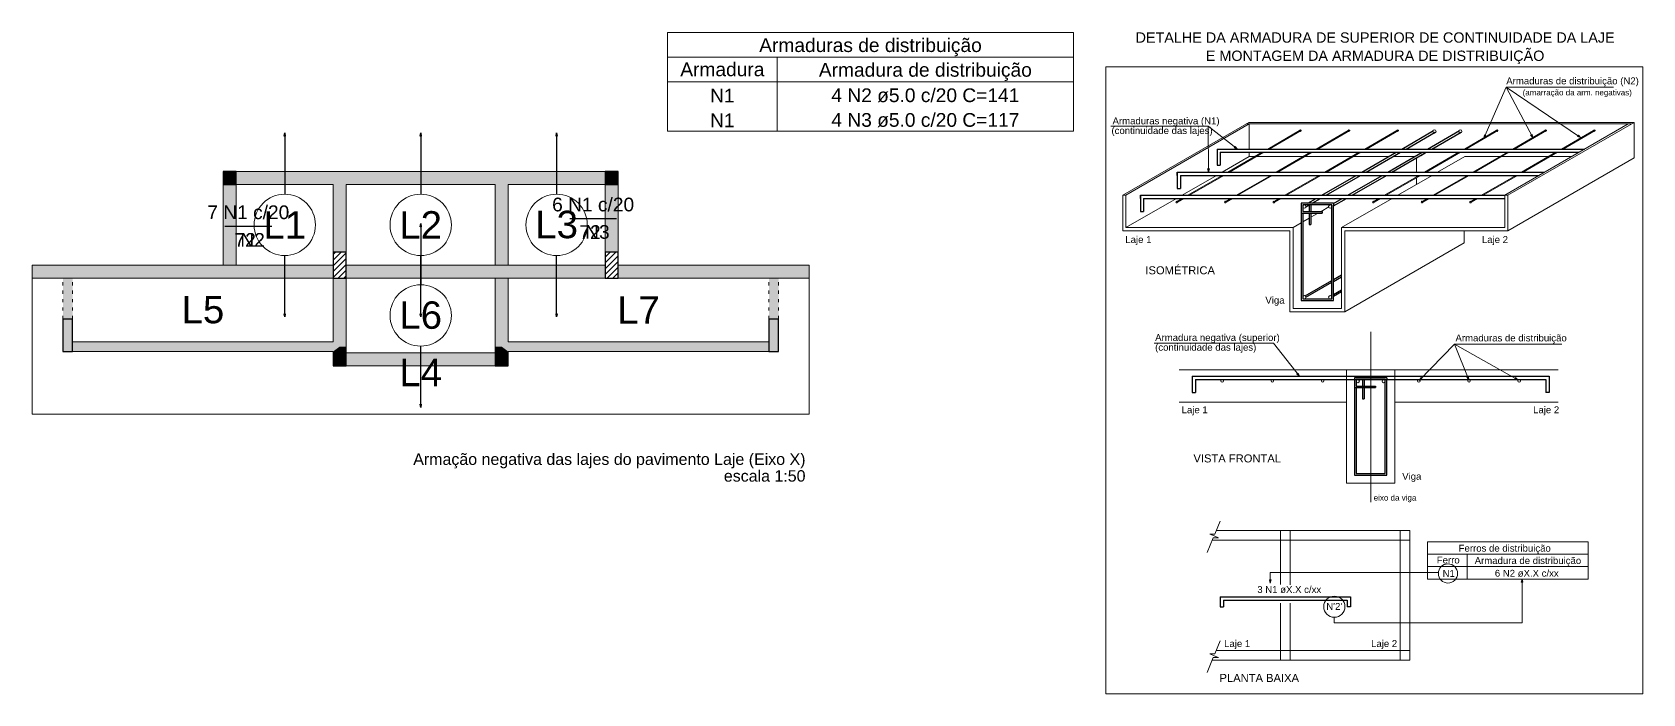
# Model space of a CAD drawing. Header units: millimetres. Extents: x 180 to 11148, y -1598 to 1045.
# Drawn here: x 2574.96 to 2624.7, y 29.2 to 49.63 of the extents above; entities that cross this region are included whole.
import ezdxf

# ---------------------------------------------------------------- set-up
doc = ezdxf.new("R2010")
doc.units = ezdxf.units.MM
doc.header["$MEASUREMENT"] = 0
doc.linetypes.add('DOT2', pattern=[3.175, 0, -3.175])
for name, color, linetype, lineweight in [('Cotas', 9, 'Continuous', 5), ('Descrição da armadura', 7, 'Continuous', 5), ('DT-Armadura', 2, 'Continuous', 30), ('DT-ARMADURA NEG', 1, 'Continuous', 20), ('DT-Armadura negativa', 4, 'Continuous', 30), ('DT-Forma', 5, 'Continuous', 5), ('DT-Relação do aço', 9, 'Continuous', 5), ('DT-Textos', 7, 'Continuous', 5), ('DT-Título', 3, 'Continuous', 20), ('EIXOS', 1, 'Continuous', 20), ('FO-Hachura pilar que morre', 106, 'Continuous', 5), ('FO-Hachura pilar que passa', 19, 'Continuous', 5), ('FO-Hachura viga', 43, 'Continuous', 5), ('FO-Hachura viga chata ou invertida', 33, 'Continuous', 5), ('FO-Pilares', 4, 'Continuous', 30), ('FO-Vigas', 1, 'Continuous', 20), ('Textos armaduras', 7, 'Continuous', 5)]:
    doc.layers.add(name, color=color, linetype=linetype, lineweight=lineweight)
doc.styles.add('Arial', font='arial.ttf')
doc.dimstyles.get("Standard").update_dxf_attribs({"dimtxt": 0.18, "dimasz": 0.18, "dimexe": 0.18, "dimexo": 0.0625, "dimgap": 0.09, "dimtad": 0, "dimtih": 1, "dimtoh": 1, "dimdec": 4, "dimzin": 0, "dimdsep": 46, "dimtxsty": 'Standard', "dimcen": 0.09, "dimadec": 0, "dimazin": 0, "dimtfac": 1, "dimtdec": 4, "dimtofl": 0, "dimtmove": 0, "dimatfit": 3, "dimfxl": 1, "dimtolj": 1, "dimtzin": 0, "dimarcsym": 0})
pattern_1 = [(45, (2470.47734, -102.48154), (-0.08838835, 0.08838835), [])]

msp = doc.modelspace()

# ---------------------------------------------------------------- hatches: boundary and pattern name
at = {"layer": 'FO-Hachura pilar que morre', "linetype": 'Continuous'}
for points in [[(2580.8622, 44.9236), (2581.0622, 44.9236), (2581.2622, 44.9236), (2581.2622, 45.1236), (2581.2622, 45.3236), (2581.0622, 45.3236), (2580.8622, 45.3236), (2580.8622, 45.1236)], [(2592.656, 44.9236), (2592.856, 44.9236), (2593.056, 44.9236), (2593.056, 45.1236), (2593.056, 45.3236), (2592.856, 45.3236), (2592.656, 45.3236), (2592.656, 45.1236)], [(2575.9094, 39.7696), (2576.0594, 39.7696), (2576.2094, 39.7696), (2576.2094, 40.2696), (2576.2094, 40.7696), (2576.0594, 40.7696), (2575.9094, 40.7696), (2575.9094, 40.2696)], [(2597.7104, 39.7696), (2597.8604, 39.7696), (2598.0104, 39.7696), (2598.0104, 40.2696), (2598.0104, 40.7696), (2597.8604, 40.7696), (2597.7104, 40.7696), (2597.7104, 40.2696)], [(2584.2572, 39.3294), (2584.4572, 39.3294), (2584.6572, 39.3294), (2584.6572, 39.5294), (2584.6572, 39.7294), (2584.4572, 39.7294), (2584.2572, 39.7294), (2584.2572, 39.5294)], [(2589.2588, 39.3294), (2589.4588, 39.3294), (2589.6588, 39.3294), (2589.6588, 39.5294), (2589.6588, 39.7294), (2589.4588, 39.7294), (2589.2588, 39.7294), (2589.2588, 39.5294)]]:
    msp.add_hatch(color=256, dxfattribs=at).paths.add_polyline_path(points)
at = {"layer": 'FO-Hachura pilar que passa', "linetype": 'Continuous'}
h = msp.add_hatch(dxfattribs=at)
h.set_pattern_fill('ANSI31', color=256, style=0)
h.set_pattern_definition(pattern_1)
h.paths.add_polyline_path([(2584.2572, 42.0302), (2584.4572, 42.0302), (2584.6572, 42.0302), (2584.6572, 42.4302), (2584.6572, 42.8302), (2584.4572, 42.8302), (2584.2572, 42.8302), (2584.2572, 42.4302)])
h = msp.add_hatch(dxfattribs=at)
h.set_pattern_fill('ANSI31', color=256, style=0)
h.set_pattern_definition(pattern_1)
h.paths.add_polyline_path([(2592.656, 42.0302), (2592.856, 42.0302), (2593.056, 42.0302), (2593.056, 42.4302), (2593.056, 42.8302), (2592.856, 42.8302), (2592.656, 42.8302), (2592.656, 42.4302)])
at = {"layer": 'FO-Hachura viga', "linetype": 'Continuous'}
for points in [[(2584.4572, 45.1234), (2584.4572, 45.1234), (2584.4572, 45.3234), (2581.2622, 45.3234), (2581.2622, 44.9234), (2584.2572, 44.9234), (2584.4572, 45.1234)], [(2589.4586, 45.1234), (2589.4586, 45.1234), (2589.4586, 45.3234), (2584.4572, 45.3234), (2584.4572, 45.1234), (2584.6574, 44.9234), (2589.2586, 44.9234), (2589.4586, 45.1234)], [(2592.656, 45.3234), (2592.656, 45.3234), (2589.4586, 45.3234), (2589.4586, 45.1234), (2589.6586, 44.9234), (2592.656, 44.9234), (2592.656, 45.3234)], [(2581.2624, 42.4302), (2581.2624, 42.4302), (2581.2624, 44.9234), (2580.8622, 44.9234), (2580.8622, 42.43), (2581.0622, 42.2302), (2581.2624, 42.4302)], [(2584.6574, 44.9234), (2584.6574, 44.9234), (2584.4572, 45.1234), (2584.2572, 44.9234), (2584.2572, 42.8302), (2584.6574, 42.8302), (2584.6574, 44.9234)], [(2589.6586, 42.4302), (2589.6586, 42.4302), (2589.6586, 44.9234), (2589.4586, 45.1234), (2589.2586, 44.9234), (2589.2586, 42.4302), (2589.4586, 42.2302), (2589.6586, 42.4302)], [(2593.056, 44.9234), (2593.056, 44.9234), (2592.6558, 44.9234), (2592.6558, 42.8302), (2593.056, 42.8302), (2593.056, 44.9234)], [(2576.0594, 42.4302), (2576.0594, 42.4302), (2574.961, 42.4302), (2574.961, 42.0302), (2576.0594, 42.0302), (2576.0594, 42.4302)], [(2581.0622, 42.43), (2581.0622, 42.43), (2576.0594, 42.43), (2576.0594, 42.0302), (2581.0622, 42.0302), (2581.0622, 42.43)], [(2584.2572, 42.4302), (2584.2572, 42.4302), (2581.0622, 42.4302), (2581.0622, 42.0302), (2584.2572, 42.0302), (2584.2572, 42.4302)], [(2589.4586, 42.4302), (2589.4586, 42.4302), (2584.6572, 42.4302), (2584.6572, 42.0302), (2589.4586, 42.0302), (2589.4586, 42.4302)], [(2592.656, 42.4302), (2592.656, 42.4302), (2589.4586, 42.4302), (2589.4586, 42.0302), (2592.656, 42.0302), (2592.656, 42.4302)], [(2597.8604, 42.4302), (2597.8604, 42.4302), (2593.056, 42.4302), (2593.056, 42.0302), (2597.8604, 42.0302), (2597.8604, 42.4302)], [(2598.955, 42.4302), (2598.955, 42.4302), (2597.8604, 42.4302), (2597.8604, 42.0302), (2598.955, 42.0302), (2598.955, 42.4302)], [(2584.6572, 42.0302), (2584.6572, 42.0302), (2584.2572, 42.0302), (2584.2572, 41.0694), (2584.6572, 41.0694), (2584.6572, 42.0302)], [(2589.6586, 40.0696), (2589.6586, 40.0696), (2589.6586, 42.0302), (2589.4586, 42.2302), (2589.2586, 42.0302), (2589.2586, 39.9196), (2589.4586, 39.9196), (2589.6586, 40.0696)], [(2584.6572, 41.0694), (2584.6572, 41.0694), (2584.2574, 41.0694), (2584.2574, 40.0696), (2584.4572, 39.9196), (2584.6572, 39.9196), (2584.6572, 41.0694)], [(2584.4572, 39.9196), (2584.4572, 39.9196), (2584.2574, 40.0696), (2576.2094, 40.0696), (2576.2094, 39.7696), (2584.2572, 39.7696), (2584.4572, 39.9196)], [(2584.6572, 39.9196), (2584.6572, 39.9196), (2584.4572, 39.9196), (2584.2572, 39.7696), (2584.2572, 39.7294), (2584.6572, 39.7294), (2584.6572, 39.9196)], [(2589.6586, 39.7698), (2589.6586, 39.7698), (2589.4586, 39.9196), (2589.2586, 39.9196), (2589.2586, 39.7294), (2589.6586, 39.7294), (2589.6586, 39.7698)], [(2597.7104, 40.0698), (2597.7104, 40.0698), (2589.6586, 40.0696), (2589.4586, 39.9196), (2589.6586, 39.7698), (2597.7104, 39.7698), (2597.7104, 40.0698)], [(2589.2586, 39.7294), (2589.2586, 39.7294), (2584.6572, 39.7294), (2584.6572, 39.3294), (2589.2586, 39.3294), (2589.2586, 39.7294)]]:
    msp.add_hatch(color=256, dxfattribs=at).paths.add_polyline_path(points)
at = {"layer": 'FO-Hachura viga chata ou invertida', "linetype": 'Continuous'}
for points in [[(2576.2094, 42.0302), (2576.2094, 42.0302), (2575.9094, 42.0302), (2575.9094, 40.7696), (2576.2094, 40.7696), (2576.2094, 42.0302)], [(2598.0104, 42.0302), (2598.0104, 42.0302), (2597.7104, 42.0302), (2597.7104, 40.7696), (2598.0104, 40.7696), (2598.0104, 42.0302)]]:
    msp.add_hatch(color=256, dxfattribs=at).paths.add_polyline_path(points)

# ---------------------------------------------------------------- linework, layer by layer
at = {"layer": 'Cotas'}
for p, q in [((2619.7921, 46.3597), (2620.4791, 47.9297)), ((2621.3041, 46.3747), (2620.4791, 47.9297)), ((2620.4791, 47.9297), (2623.7951, 47.9297)), ((2622.7811, 46.3737), (2620.4791, 47.9297)), ((2611.2801, 46.7207), (2608.2751, 46.7207)), ((2611.2881, 45.3097), (2611.2801, 46.7207)), ((2612.1741, 46.0207), (2611.2801, 46.7207)), ((2613.2991, 40.0267), (2609.6101, 40.0267)), ((2614.0941, 39.0067), (2613.2991, 40.0267)), ((2617.7951, 38.8767), (2618.8821, 39.9977)), ((2619.3311, 38.8927), (2618.8821, 39.9977)), ((2618.8821, 39.9977), (2622.1981, 39.9977)), ((2620.8461, 38.8907), (2618.8821, 39.9977)), ((2611.6531, 34.5307), (2611.4831, 34.1277)), ((2611.4361, 34.0147), (2611.2421, 33.5557)), ((2611.3251, 34.1277), (2611.4591, 34.0707)), ((2611.3251, 34.1277), (2611.4831, 34.1277)), ((2611.5931, 34.0147), (2611.4361, 34.0147)), ((2611.4591, 34.0707), (2611.5931, 34.0147)), ((2618.3881, 32.9427), (2613.1931, 32.9427)), ((2613.1931, 32.6167), (2613.1931, 32.9427)), ((2620.9701, 32.7407), (2620.9701, 31.3847)), ((2615.1741, 31.5607), (2615.1741, 31.3847)), ((2615.1741, 31.3847), (2620.9701, 31.3847)), ((2611.3251, 30.4277), (2611.4591, 30.3707)), ((2611.3251, 30.4277), (2611.4831, 30.4277)), ((2611.4591, 30.3707), (2611.5931, 30.3147)), ((2611.6531, 30.8307), (2611.4831, 30.4277)), ((2611.4361, 30.3147), (2611.2421, 29.8557)), ((2611.5931, 30.3147), (2611.4361, 30.3147))]:
    msp.add_line(p, q, dxfattribs=at)
for points in [[(2608.1191, 48.5527), (2624.7001, 48.5527), (2624.7001, 29.1977), (2608.1191, 29.1977), (2608.1191, 48.5527)], [(2619.7921, 46.3597), (2619.8541, 46.4377), (2619.8071, 46.4587), (2619.7921, 46.3597)], [(2621.3041, 46.3747), (2621.2821, 46.4727), (2621.2361, 46.4477), (2621.3041, 46.3747)], [(2622.7811, 46.3737), (2622.7151, 46.4487), (2622.6861, 46.4057), (2622.7811, 46.3737)], [(2612.1741, 46.0207), (2612.1141, 46.1007), (2612.0821, 46.0597), (2612.1741, 46.0207)], [(2611.2881, 45.3097), (2611.3141, 45.4067), (2611.2621, 45.4057), (2611.2881, 45.3097)], [(2614.0941, 39.0067), (2614.0551, 39.0987), (2614.0141, 39.0667), (2614.0941, 39.0067)], [(2617.7951, 38.8767), (2617.8801, 38.9287), (2617.8431, 38.9647), (2617.7951, 38.8767)], [(2619.3311, 38.8927), (2619.3181, 38.9917), (2619.2701, 38.9727), (2619.3311, 38.8927)], [(2620.8461, 38.8907), (2620.7741, 38.9607), (2620.7491, 38.9157), (2620.8461, 38.8907)], [(2613.1931, 32.6167), (2613.2191, 32.7137), (2613.1671, 32.7137), (2613.1931, 32.6167)], [(2620.9701, 32.7407), (2620.9441, 32.6447), (2620.9961, 32.6447), (2620.9701, 32.7407)]]:
    msp.add_lwpolyline(points, dxfattribs=at)
for centre, radius in [((2618.6831, 32.9147), 0.2965), ((2615.1741, 31.8867), 0.3258)]:
    msp.add_circle(centre, radius, dxfattribs=at)
at = {"layer": 'DT-Armadura'}
for p, q in [((2617.2561, 46.0177), (2618.2411, 46.5867)), ((2617.3881, 46.0177), (2618.2891, 46.5377)), ((2618.0561, 46.0177), (2619.0411, 46.5867)), ((2618.1881, 46.0177), (2619.0891, 46.5377)), ((2611.5531, 46.0177), (2622.9031, 46.0177)), ((2611.5531, 46.0177), (2611.5531, 45.5177)), ((2611.6531, 45.9177), (2622.7301, 45.9177)), ((2611.6531, 45.9177), (2611.6531, 45.5177)), ((2616.0221, 45.3057), (2617.0831, 45.9177)), ((2616.1541, 45.3057), (2617.2151, 45.9177)), ((2616.8221, 45.3057), (2617.8831, 45.9177)), ((2616.9101, 45.8177), (2617.0831, 45.9177)), ((2616.9541, 45.3057), (2618.0151, 45.9177)), ((2617.0421, 45.8177), (2617.2151, 45.9177)), ((2617.7101, 45.8177), (2617.8831, 45.9177)), ((2617.8421, 45.8177), (2618.0151, 45.9177)), ((2610.3191, 45.2057), (2610.3191, 45.3057)), ((2610.3191, 45.3057), (2621.6691, 45.3057)), ((2610.3191, 45.3057), (2610.3191, 45.2057)), ((2610.3191, 45.3057), (2610.3191, 44.8057)), ((2611.5531, 45.5177), (2611.6531, 45.5177)), ((2610.3191, 44.8057), (2610.4191, 44.8057)), ((2610.4191, 45.2057), (2621.4961, 45.2057)), ((2610.4191, 45.2057), (2610.4191, 44.8057)), ((2614.7881, 44.5927), (2615.8491, 45.2057)), ((2614.9201, 44.5927), (2615.9811, 45.2057)), ((2615.5881, 44.5927), (2616.6491, 45.2057)), ((2615.7201, 44.5927), (2616.7811, 45.2057)), ((2609.1851, 44.4927), (2609.1851, 44.5927)), ((2609.1851, 44.5927), (2620.4351, 44.5927)), ((2609.1851, 44.5927), (2609.1851, 44.4927)), ((2609.1851, 44.5927), (2609.1851, 44.0927)), ((2609.2851, 44.4927), (2620.4351, 44.4927)), ((2609.2851, 44.4927), (2609.2851, 44.0927)), ((2615.1481, 44.3427), (2614.1481, 44.3427)), ((2614.1481, 44.3427), (2614.1481, 44.2927)), ((2614.1481, 44.2927), (2614.1481, 41.3427)), ((2615.0981, 44.2927), (2614.1981, 44.2927)), ((2614.1981, 44.2927), (2614.1981, 44.0927)), ((2614.2971, 44.2337), (2614.4011, 44.2927)), ((2614.3551, 44.3427), (2614.6151, 44.4927)), ((2614.3981, 44.2927), (2614.3981, 44.0927)), ((2614.4481, 44.2927), (2614.4481, 44.0927)), ((2614.4871, 44.3427), (2614.7471, 44.4927)), ((2615.0981, 41.3927), (2615.0981, 44.2927)), ((2615.1481, 44.3387), (2615.4151, 44.4927)), ((2615.1481, 44.2627), (2615.5471, 44.4927)), ((2615.1481, 44.3427), (2615.1481, 44.2927)), ((2615.1481, 41.3427), (2615.1481, 44.2927)), ((2609.1851, 44.0927), (2609.2851, 44.0927)), ((2614.1481, 44.0427), (2614.7981, 44.0427)), ((2614.1981, 44.0927), (2614.7981, 44.0927)), ((2614.1981, 44.0427), (2614.1981, 41.3927)), ((2614.3981, 44.0427), (2614.3981, 43.6927)), ((2614.4481, 44.0427), (2614.4481, 43.6927)), ((2614.7981, 44.0927), (2614.7981, 44.0427)), ((2614.3981, 43.6927), (2614.4481, 43.6927)), ((2614.2731, 41.4867), (2615.0981, 41.9627)), ((2614.2981, 41.4427), (2615.0981, 41.9047)), ((2615.1481, 41.9917), (2615.3981, 42.1357)), ((2615.1481, 41.9337), (2615.3981, 42.0777)), ((2614.1481, 41.3427), (2615.1481, 41.3427)), ((2614.1981, 41.3927), (2615.0981, 41.3927)), ((2615.0731, 41.4867), (2615.0981, 41.5007)), ((2615.1481, 41.5297), (2615.3981, 41.6737)), ((2615.1481, 41.4717), (2615.3981, 41.6167)), ((2610.7871, 39.0017), (2621.8061, 39.0017)), ((2610.7871, 39.0017), (2610.7871, 38.9017)), ((2610.7871, 39.0017), (2610.7871, 38.5017)), ((2610.8871, 38.9017), (2621.7061, 38.9017)), ((2610.8871, 38.9017), (2610.8871, 38.5017)), ((2615.7971, 38.9017), (2615.7971, 35.9517)), ((2616.7471, 38.9017), (2615.8471, 38.9017)), ((2615.8471, 38.9017), (2615.8471, 38.7017)), ((2616.0471, 38.9017), (2616.0471, 38.7017)), ((2616.0971, 38.9017), (2616.0971, 38.7017)), ((2616.7471, 36.0017), (2616.7471, 38.9017)), ((2616.7971, 35.9517), (2616.7971, 38.9017)), ((2621.7061, 38.9017), (2621.7061, 38.5017)), ((2621.8061, 39.0017), (2621.8061, 38.5017)), ((2610.7871, 38.5017), (2610.8871, 38.5017)), ((2615.7971, 38.6517), (2616.4471, 38.6517)), ((2615.8471, 38.7017), (2616.4471, 38.7017)), ((2615.8471, 38.6517), (2615.8471, 36.0017)), ((2616.0471, 38.6517), (2616.0471, 38.3017)), ((2616.0471, 38.3017), (2616.0971, 38.3017)), ((2616.0971, 38.6517), (2616.0971, 38.3017)), ((2616.4471, 38.7017), (2616.4471, 38.6517)), ((2621.8061, 38.5017), (2621.7061, 38.5017)), ((2615.7971, 35.9517), (2616.7971, 35.9517)), ((2615.8471, 36.0017), (2616.7471, 36.0017)), ((2611.6501, 32.1867), (2615.6691, 32.1867)), ((2611.6501, 32.1867), (2611.6501, 32.0867)), ((2611.6501, 32.1867), (2611.6501, 31.8867)), ((2611.6501, 31.8867), (2611.7501, 31.8867)), ((2611.7501, 32.0867), (2615.5691, 32.0867)), ((2611.7501, 32.0867), (2611.7501, 31.8867)), ((2615.5691, 32.0867), (2615.5691, 31.8867)), ((2615.6691, 31.8867), (2615.5691, 31.8867)), ((2615.6691, 32.1867), (2615.6691, 31.8867))]:
    msp.add_line(p, q, dxfattribs=at)
at = {"layer": 'DT-Armadura', "linetype": 'Continuous'}
for p, q in [((2616.7971, 38.9517), (2615.7971, 38.9517)), ((2615.7971, 38.9517), (2615.7971, 38.9017)), ((2616.7971, 38.9517), (2616.7971, 38.9017))]:
    msp.add_line(p, q, dxfattribs=at)
at = {"layer": 'DT-ARMADURA NEG'}
for p, q in [((2613.1161, 46.0177), (2614.1011, 46.5867)), ((2613.1661, 46.0177), (2614.1511, 46.5867)), ((2614.6161, 46.0177), (2615.6011, 46.5867)), ((2614.6661, 46.0177), (2615.6511, 46.5867)), ((2616.1161, 46.0177), (2617.1011, 46.5867)), ((2616.1661, 46.0177), (2617.1511, 46.5867)), ((2619.1901, 46.0177), (2620.1751, 46.5867)), ((2619.2401, 46.0177), (2620.2251, 46.5867)), ((2620.6901, 46.0177), (2621.6751, 46.5867)), ((2620.7401, 46.0177), (2621.7251, 46.5867)), ((2622.1901, 46.0177), (2623.1751, 46.5867)), ((2622.2401, 46.0177), (2623.2251, 46.5867)), ((2611.8821, 45.3057), (2612.9431, 45.9177)), ((2611.9321, 45.3057), (2612.9931, 45.9177)), ((2613.3821, 45.3057), (2614.4431, 45.9177)), ((2613.4321, 45.3057), (2614.4931, 45.9177)), ((2614.8821, 45.3057), (2615.9431, 45.9177)), ((2614.9321, 45.3057), (2615.9931, 45.9177)), ((2617.9561, 45.3057), (2619.0171, 45.9177)), ((2618.0061, 45.3057), (2619.0671, 45.9177)), ((2619.4561, 45.3057), (2620.5171, 45.9177)), ((2619.5061, 45.3057), (2620.5671, 45.9177)), ((2620.9561, 45.3057), (2622.0171, 45.9177)), ((2621.0061, 45.3057), (2622.0671, 45.9177)), ((2610.6481, 44.5927), (2611.7091, 45.2057)), ((2610.6981, 44.5927), (2611.7591, 45.2057)), ((2612.1481, 44.5927), (2613.2091, 45.2057)), ((2612.1981, 44.5927), (2613.2591, 45.2057)), ((2613.6481, 44.5927), (2614.7091, 45.2057)), ((2613.6981, 44.5927), (2614.7591, 45.2057)), ((2616.7221, 44.5927), (2617.7831, 45.2057)), ((2616.7721, 44.5927), (2617.8331, 45.2057)), ((2618.2221, 44.5927), (2619.2831, 45.2057)), ((2618.2721, 44.5927), (2619.3331, 45.2057)), ((2619.7221, 44.5927), (2620.7831, 45.2057)), ((2619.7721, 44.5927), (2620.8331, 45.2057)), ((2610.3031, 44.3937), (2610.4751, 44.4927)), ((2610.3301, 44.3807), (2610.5251, 44.4927)), ((2611.8031, 44.3937), (2611.9751, 44.4927)), ((2611.8301, 44.3807), (2612.0251, 44.4927)), ((2613.3031, 44.3937), (2613.4751, 44.4927)), ((2613.3301, 44.3807), (2613.5251, 44.4927)), ((2616.3771, 44.3937), (2616.5491, 44.4927)), ((2616.4041, 44.3807), (2616.5991, 44.4927)), ((2617.8771, 44.3937), (2618.0491, 44.4927)), ((2617.9041, 44.3807), (2618.0991, 44.4927)), ((2619.3771, 44.3937), (2619.5491, 44.4927)), ((2619.4041, 44.3807), (2619.5991, 44.4927))]:
    msp.add_line(p, q, dxfattribs=at)
for centre, radius in [((2614.1261, 46.5867), 0.025), ((2615.6261, 46.5867), 0.025), ((2617.1261, 46.5867), 0.025), ((2618.2641, 46.5617), 0.05), ((2619.0641, 46.5617), 0.05), ((2620.2001, 46.5867), 0.025), ((2621.7001, 46.5867), 0.025), ((2623.2001, 46.5867), 0.025), ((2610.3051, 44.3807), 0.025), ((2611.8051, 44.3807), 0.025), ((2613.3051, 44.3807), 0.025), ((2614.2481, 44.2427), 0.05), ((2615.0481, 44.2427), 0.05), ((2616.3791, 44.3807), 0.025), ((2617.8791, 44.3807), 0.025), ((2619.3791, 44.3807), 0.025), ((2614.2481, 41.4427), 0.05), ((2615.0481, 41.4427), 0.05), ((2611.7111, 38.8627), 0.0391), ((2613.2611, 38.8627), 0.0391), ((2614.8121, 38.8627), 0.0391), ((2615.8971, 38.8517), 0.05), ((2616.6971, 38.8517), 0.05), ((2617.7821, 38.8627), 0.0391), ((2619.3331, 38.8627), 0.0391), ((2620.8831, 38.8627), 0.0391)]:
    msp.add_circle(centre, radius, dxfattribs=at)
at = {"layer": 'DT-Armadura negativa'}
for p, q in [((2591.5621, 43.8769), (2593.006, 43.8769)), ((2580.9122, 43.6369), (2582.3562, 43.6369))]:
    msp.add_line(p, q, dxfattribs=at)
at = {"layer": 'DT-Forma'}
for p, q in [((2608.6391, 44.5927), (2612.5361, 46.8427)), ((2608.7391, 44.5927), (2612.5491, 46.7927)), ((2612.4491, 46.7927), (2624.3461, 46.7927)), ((2612.6361, 46.8427), (2612.5361, 46.8427)), ((2612.5491, 46.0177), (2612.5491, 46.7927)), ((2612.6361, 46.8427), (2624.4321, 46.8427)), ((2620.4351, 44.5927), (2624.2461, 46.7927)), ((2620.5351, 44.5927), (2624.4321, 46.8427)), ((2624.3321, 46.8427), (2624.4321, 46.8427)), ((2624.4321, 45.7427), (2624.4321, 46.8427)), ((2611.7051, 45.3057), (2612.5491, 45.7927)), ((2612.5491, 45.7927), (2612.5491, 45.9177)), ((2612.5491, 45.7927), (2612.7261, 45.7927)), ((2612.7761, 45.7927), (2614.2261, 45.7927)), ((2614.2761, 45.7927), (2615.7261, 45.7927)), ((2615.7761, 45.7927), (2616.8671, 45.7927)), ((2616.9991, 45.7927), (2617.6671, 45.7927)), ((2618.3641, 45.3057), (2619.2081, 45.7927)), ((2619.2081, 45.7927), (2620.3001, 45.7927)), ((2620.3501, 45.7927), (2621.8001, 45.7927)), ((2621.8501, 45.7927), (2622.5141, 45.7927)), ((2617.7081, 45.3057), (2617.7081, 45.7407)), ((2620.5351, 43.4927), (2624.4321, 45.7427)), ((2610.4711, 44.5927), (2611.5321, 45.2057)), ((2617.1301, 44.5927), (2618.1911, 45.2057)), ((2617.7081, 45.1627), (2617.7081, 45.2057)), ((2617.7081, 44.9267), (2617.7081, 45.1337)), ((2608.6391, 43.4927), (2608.6391, 44.5927)), ((2608.7391, 44.5927), (2608.6391, 44.5927)), ((2608.7391, 43.5927), (2608.7391, 44.5927)), ((2608.7391, 43.5927), (2610.2971, 44.4927)), ((2615.3981, 43.5927), (2616.9571, 44.4927)), ((2620.4351, 43.5927), (2620.4351, 44.5927)), ((2620.4351, 44.5927), (2620.5351, 44.5927)), ((2620.5351, 43.4927), (2620.5351, 44.5927)), ((2614.1981, 43.7667), (2614.3981, 43.8817)), ((2614.4481, 43.9107), (2614.6771, 44.0427)), ((2614.7641, 44.0927), (2615.0001, 44.2297)), ((2613.7981, 43.4927), (2608.6391, 43.4927)), ((2613.8981, 43.5927), (2608.7391, 43.5927)), ((2613.7981, 40.9927), (2613.7981, 43.4927)), ((2613.8981, 43.5927), (2614.1481, 43.7377)), ((2613.8981, 41.0927), (2613.8981, 43.5927)), ((2615.3981, 43.5927), (2620.4351, 43.5927)), ((2615.3981, 41.0927), (2615.3981, 43.5927)), ((2615.4981, 40.9927), (2615.4981, 43.4927)), ((2615.4981, 43.4927), (2620.5351, 43.4927)), ((2619.1791, 43.1177), (2619.1791, 43.4927)), ((2615.4981, 40.9927), (2619.1791, 43.1177)), ((2613.7981, 40.9927), (2615.4981, 40.9927)), ((2613.8981, 41.0927), (2615.3981, 41.0927)), ((2610.3871, 39.2017), (2622.0841, 39.2017)), ((2615.5471, 38.2017), (2610.3871, 38.2017)), ((2615.5471, 35.7017), (2615.5471, 38.2017)), ((2617.0471, 38.2017), (2622.0841, 38.2017)), ((2617.0471, 35.7017), (2617.0471, 38.2017)), ((2615.5471, 35.7017), (2617.0471, 35.7017)), ((2613.5071, 33.9377), (2611.4031, 33.9377)), ((2613.5071, 34.2377), (2611.5301, 34.2377)), ((2613.5071, 30.5377), (2611.5301, 30.5377)), ((2613.5071, 30.2377), (2611.4031, 30.2377))]:
    msp.add_line(p, q, dxfattribs=at)
at = {"layer": 'DT-Forma', "linetype": 'Continuous'}
for p, q in [((2615.5471, 38.2017), (2615.5471, 39.2017)), ((2617.0471, 38.2017), (2617.0471, 39.2017))]:
    msp.add_line(p, q, dxfattribs=at)
at = {"layer": 'DT-Forma'}
for points in [[(2613.8071, 33.9377), (2613.5071, 33.9377), (2613.5071, 34.2377), (2613.8071, 34.2377), (2613.8071, 33.9377)], [(2613.5071, 30.2377), (2617.5071, 30.2377), (2617.5071, 34.2377), (2613.5071, 34.2377), (2613.5071, 32.5677)], [(2613.8071, 30.5377), (2617.2071, 30.5377), (2617.2071, 33.9377), (2613.8071, 33.9377), (2613.8071, 32.5617)], [(2617.2071, 33.9377), (2617.5071, 33.9377), (2617.5071, 34.2377), (2617.2071, 34.2377), (2617.2071, 33.9377)], [(2613.5071, 31.9957), (2613.5071, 30.2377)], [(2613.8071, 32.0007), (2613.8071, 30.5377)], [(2613.8071, 30.5377), (2613.5071, 30.5377), (2613.5071, 30.2377), (2613.8071, 30.2377), (2613.8071, 30.5377)], [(2617.2071, 30.5377), (2617.5071, 30.5377), (2617.5071, 30.2377), (2617.2071, 30.2377), (2617.2071, 30.5377)]]:
    msp.add_lwpolyline(points, dxfattribs=at)
at = {"layer": 'DT-Relação do aço'}
for p, q in [((2594.5805, 49.6174), (2607.1191, 49.6174)), ((2594.5805, 49.6174), (2594.5805, 46.5675)), ((2607.1191, 49.6174), (2607.1191, 46.5675)), ((2594.5805, 48.8549), (2607.1191, 48.8549)), ((2597.9693, 48.8549), (2597.9693, 46.5675)), ((2594.5805, 48.0924), (2607.1191, 48.0924)), ((2594.5805, 46.5675), (2607.1191, 46.5675))]:
    msp.add_line(p, q, dxfattribs=at)
at = {"layer": 'DT-Relação do aço', "color": 7}
for p, q in [((2618.0491, 33.8887), (2623.0171, 33.8887)), ((2618.0491, 33.8887), (2618.0491, 32.7407)), ((2623.0171, 33.8887), (2623.0171, 32.7407)), ((2618.0491, 33.5067), (2623.0171, 33.5067)), ((2619.2741, 33.5067), (2619.2741, 32.7407)), ((2618.0491, 33.1257), (2623.0171, 33.1257)), ((2618.0491, 32.7407), (2623.0171, 32.7407))]:
    msp.add_line(p, q, dxfattribs=at)
at = {"layer": 'DT-Textos'}
for centre in [(2582.7597, 43.6769), (2586.958, 43.6769), (2591.1574, 43.6769), (2586.958, 40.8798)]:
    msp.add_circle(centre, 0.9472, dxfattribs=at)
at = {"layer": 'EIXOS'}
msp.add_line((2616.2971, 35.1117), (2616.2971, 40.3717), dxfattribs=at)
at = {"layer": 'FO-Pilares'}
for points in [[(2580.8622, 44.9236), (2581.0622, 44.9236), (2581.2622, 44.9236), (2581.2622, 45.1236), (2581.2622, 45.3236), (2581.0622, 45.3236), (2580.8622, 45.3236), (2580.8622, 45.1236), (2580.8622, 44.9236)], [(2592.656, 44.9236), (2592.856, 44.9236), (2593.056, 44.9236), (2593.056, 45.1236), (2593.056, 45.3236), (2592.856, 45.3236), (2592.656, 45.3236), (2592.656, 45.1236), (2592.656, 44.9236)], [(2584.2572, 42.0302), (2584.4572, 42.0302), (2584.6572, 42.0302), (2584.6572, 42.4302), (2584.6572, 42.8302), (2584.4572, 42.8302), (2584.2572, 42.8302), (2584.2572, 42.4302), (2584.2572, 42.0302)], [(2592.656, 42.0302), (2592.856, 42.0302), (2593.056, 42.0302), (2593.056, 42.4302), (2593.056, 42.8302), (2592.856, 42.8302), (2592.656, 42.8302), (2592.656, 42.4302), (2592.656, 42.0302)], [(2575.9094, 39.7696), (2576.0594, 39.7696), (2576.2094, 39.7696), (2576.2094, 40.2696), (2576.2094, 40.7696), (2576.0594, 40.7696), (2575.9094, 40.7696), (2575.9094, 40.2696), (2575.9094, 39.7696)], [(2597.7104, 39.7696), (2597.8604, 39.7696), (2598.0104, 39.7696), (2598.0104, 40.2696), (2598.0104, 40.7696), (2597.8604, 40.7696), (2597.7104, 40.7696), (2597.7104, 40.2696), (2597.7104, 39.7696)], [(2584.2572, 39.3294), (2584.4572, 39.3294), (2584.6572, 39.3294), (2584.6572, 39.5294), (2584.6572, 39.7294), (2584.4572, 39.7294), (2584.2572, 39.7294), (2584.2572, 39.5294), (2584.2572, 39.3294)], [(2589.2588, 39.3294), (2589.4588, 39.3294), (2589.6588, 39.3294), (2589.6588, 39.5294), (2589.6588, 39.7294), (2589.4588, 39.7294), (2589.2588, 39.7294), (2589.2588, 39.5294), (2589.2588, 39.3294)]]:
    msp.add_lwpolyline(points, close=True, dxfattribs=at)
at = {"layer": 'FO-Vigas'}
for p, q in [((2581.2622, 45.3236), (2584.4572, 45.3236)), ((2584.4572, 45.3236), (2589.4588, 45.3236)), ((2589.4588, 45.3236), (2592.656, 45.3236)), ((2580.8622, 42.4302), (2580.8622, 44.9236)), ((2581.2622, 44.9236), (2584.2572, 44.9236)), ((2581.2622, 42.4302), (2581.2622, 44.9236)), ((2584.2572, 42.8302), (2584.2572, 44.9236)), ((2584.6572, 44.9236), (2589.2588, 44.9236)), ((2584.6572, 42.8302), (2584.6572, 44.9236)), ((2589.2588, 42.4302), (2589.2588, 44.9236)), ((2589.6588, 44.9236), (2592.656, 44.9236)), ((2589.6588, 42.4302), (2589.6588, 44.9236)), ((2592.656, 42.8302), (2592.656, 44.9236)), ((2593.056, 42.8302), (2593.056, 44.9236)), ((2574.961, 42.4302), (2574.961, 42.0302)), ((2574.961, 42.4302), (2576.0594, 42.4302)), ((2576.0594, 42.4302), (2581.0622, 42.4302)), ((2581.0622, 42.4302), (2584.2572, 42.4302)), ((2584.6572, 42.4302), (2589.4588, 42.4302)), ((2589.4588, 42.4302), (2592.656, 42.4302)), ((2593.056, 42.4302), (2597.8604, 42.4302)), ((2597.8604, 42.4302), (2598.955, 42.4302)), ((2598.955, 42.4302), (2598.955, 42.0302)), ((2574.961, 37.8308), (2574.961, 42.0302)), ((2574.961, 42.0302), (2576.0594, 42.0302)), ((2576.0594, 42.0302), (2581.0622, 42.0302)), ((2581.0622, 42.0302), (2584.2572, 42.0302)), ((2584.2572, 41.0694), (2584.2572, 42.0302)), ((2584.6572, 42.0302), (2589.4588, 42.0302)), ((2584.6572, 41.0694), (2584.6572, 42.0302)), ((2589.2588, 39.9196), (2589.2588, 42.0302)), ((2589.4588, 42.0302), (2592.656, 42.0302)), ((2589.6588, 40.0696), (2589.6588, 42.0302)), ((2593.056, 42.0302), (2597.8604, 42.0302)), ((2597.8604, 42.0302), (2598.955, 42.0302)), ((2598.955, 37.8308), (2598.955, 42.0302)), ((2584.2572, 40.0696), (2584.2572, 41.0694)), ((2584.6572, 39.9196), (2584.6572, 41.0694)), ((2576.2094, 40.0696), (2584.2572, 40.0696)), ((2584.6572, 39.7294), (2584.6572, 39.9196)), ((2589.2588, 39.7294), (2589.2588, 39.9196)), ((2589.6588, 40.0696), (2597.7104, 40.0696)), ((2576.2094, 39.7696), (2584.2572, 39.7696)), ((2584.2572, 39.7294), (2584.2572, 39.7696)), ((2584.6572, 39.7294), (2589.2588, 39.7294)), ((2584.6572, 39.3294), (2589.2588, 39.3294)), ((2589.6588, 39.7294), (2589.6588, 39.7696)), ((2589.6588, 39.7696), (2597.7104, 39.7696)), ((2574.961, 37.8308), (2598.955, 37.8308))]:
    msp.add_line(p, q, dxfattribs=at)
at = {"layer": 'FO-Vigas', "linetype": 'DOT2', "ltscale": 0.05}
for p, q in [((2575.9094, 40.7696), (2575.9094, 42.0302)), ((2576.2094, 40.7696), (2576.2094, 42.0302)), ((2597.7104, 40.7696), (2597.7104, 42.0302)), ((2598.0104, 40.7696), (2598.0104, 42.0302))]:
    msp.add_line(p, q, dxfattribs=at)

# ---------------------------------------------------------------- texts
at = {"layer": 'Descrição da armadura', "linetype": 'Continuous', "char_height": 0.4236, "line_spacing_factor": 0.798, "style": 'Arial'}
for s, insert, width, attachment_point in [('N1', (2596.2749, 47.457), 1.516797, 8), ('4 N2 ø5.0 c/20 C=141', (2602.5442, 47.457), 11.641908, 8), ('N1', (2596.2749, 46.6945), 1.516797, 8), ('4 N3 ø5.0 c/20 C=117', (2602.5442, 46.6945), 11.641908, 8), ('7 N1 c/20', (2581.6342, 43.8487), 5.078778, 8), ('6 N1 c/20', (2592.284, 44.0887), 5.078778, 8), ('N2', (2582.1444, 43.0015), 1.516797, 9), ('N3', (2592.7942, 43.2415), 1.516797, 9)]:
    msp.add_mtext(s, dxfattribs=dict(at, insert=insert, width=width, attachment_point=attachment_point))
at = {"layer": 'DT-Textos', "linetype": 'Continuous', "line_spacing_factor": 0.798, "style": 'Arial'}
for s, insert, char_height, width, attachment_point in [('DETALHE DA ARMADURA DE SUPERIOR DE CONTINUIDADE DA LAJE', (2616.4331, 49.2997), 0.3177, 24.561143, 8), ('E MONTAGEM DA ARMADURA DE DISTRIBUIÇÃO ', (2616.4329, 48.6434), 0.3177, 17.559861, 8), ('Armaduras de distribuição (N2)', (2620.4839, 47.9524), 0.2118, 10.195259, 7), ('(amarração da arm. negativas)', (2620.9909, 47.6224), 0.1765, 5.036297, 7), ('Armaduras negativa (N1)', (2608.3249, 46.7194), 0.2118, 8.230095, 7), ('(continuidade das lajes)', (2608.2909, 46.4194), 0.2118, 7.781161, 7), ('Laje 1', (2608.7199, 43.0544), 0.2118, 2.007252, 7), ('Laje 2', (2619.7309, 43.0544), 0.2118, 2.007252, 7), ('ISOMÉTRICA', (2609.3391, 42.1477), 0.2471, 4.584305, 7), ('Viga', (2613.0449, 41.1804), 0.2118, 1.474503, 7), ('Armadura negativa (superior)', (2609.6399, 40.0274), 0.2118, 9.581573, 7), ('Armaduras de distribuição', (2618.9149, 40.0134), 0.2118, 8.558162, 7), ('(continuidade das lajes)', (2609.6399, 39.7274), 0.2118, 7.781161, 7), ('Laje 1', (2610.4579, 37.7974), 0.2118, 2.007252, 7), ('Laje 2', (2621.3129, 37.7974), 0.2118, 2.007252, 7), ('VISTA FRONTAL', (2610.8231, 36.3387), 0.2471, 5.77175, 7), ('Viga', (2617.2699, 35.7424), 0.2118, 1.474503, 7), ('eixo da viga', (2616.3909, 35.1114), 0.1765, 1.965884, 7), ('Ferro', (2618.6921, 33.2197), 0.2118, 1.760123, 8), ('Ferros de distribuição', (2620.4369, 33.5214), 0.2118, 7.083658, 8), ('Armadura de distribuição', (2621.1529, 33.1394), 0.2118, 8.189806, 8), ('N1', (2618.7071, 32.8077), 0.2118, 0.941754, 8), ('6 N2 øX.X c/xx', (2621.1171, 32.8077), 0.2118, 4.912732, 8), ('3 N1 øX.X c/xx', (2613.7811, 32.3057), 0.2118, 4.912732, 8), ("N'2'", (2615.1711, 31.7897), 0.2118, 1.223057, 8), ('Laje 1', (2611.7709, 30.5784), 0.2118, 2.007252, 7), ('Laje 2', (2616.3089, 30.5784), 0.2118, 2.007252, 7), ('PLANTA BAIXA', (2611.6281, 29.5627), 0.2471, 5.240799, 7)]:
    msp.add_mtext(s, dxfattribs=dict(at, insert=insert, char_height=char_height, width=width, attachment_point=attachment_point))
at = {"layer": 'DT-Textos', "char_height": 0.8472, "width": 2.458345, "attachment_point": 8, "line_spacing_factor": 0.798, "style": 'Arial'}
for s, insert in [('L1', (2582.7597, 43.2533)), ('L2', (2586.958, 43.2533)), ('L3', (2591.1574, 43.2533)), ('L5', (2580.2333, 40.6263)), ('L6', (2586.958, 40.4562)), ('L7', (2593.6846, 40.6263)), ('L4', (2586.958, 38.696))]:
    msp.add_mtext(s, dxfattribs=dict(at, insert=insert))
at = {"layer": 'DT-Título', "char_height": 0.353, "attachment_point": 9, "line_spacing_factor": 0.798, "style": 'Arial'}
for s, insert, width in [('Armação negativa das lajes do pavimento Laje (Eixo X)', (2598.8428, 36.1569), 22.625206), ('escala 1:50', (2598.8426, 35.744), 4.710118)]:
    msp.add_mtext(s, dxfattribs=dict(at, insert=insert, width=width))
at = {"layer": 'Textos armaduras', "linetype": 'Continuous', "char_height": 0.4236, "line_spacing_factor": 0.798, "style": 'Arial'}
for s, insert, width, attachment_point in [('Armaduras de distribuição', (2600.8499, 48.8844), 12.837242, 8), ('Armadura', (2596.2749, 48.2619), 4.851939, 8), ('Armadura de distribuição', (2602.5439, 48.1224), 12.284708, 8), ('72', (2581.2087, 43.0015), 1.31981, 7), ('72', (2591.8586, 43.2415), 1.31981, 7)]:
    msp.add_mtext(s, dxfattribs=dict(at, insert=insert, width=width, attachment_point=attachment_point))

# ---------------------------------------------------------------- leaders
at = {"layer": 'DT-Textos'}
for points in [[(2582.7597, 46.5185), (2582.7597, 44.6241)], [(2586.958, 46.5185), (2586.958, 44.6241)], [(2591.1574, 46.5185), (2591.1574, 44.6241)], [(2586.958, 43.7214), (2586.958, 41.827)], [(2582.7597, 40.8353), (2582.7597, 42.7297)], [(2586.958, 40.8353), (2586.958, 42.7297)], [(2591.1574, 40.8353), (2591.1574, 42.7297)], [(2586.958, 38.0382), (2586.958, 39.9326)]]:
    msp.add_leader(points, dimstyle='Standard', override={"dimasz": 0.1, "dimldrblk": 'Closed'}, dxfattribs=at)

doc.saveas('drawing.dxf')
